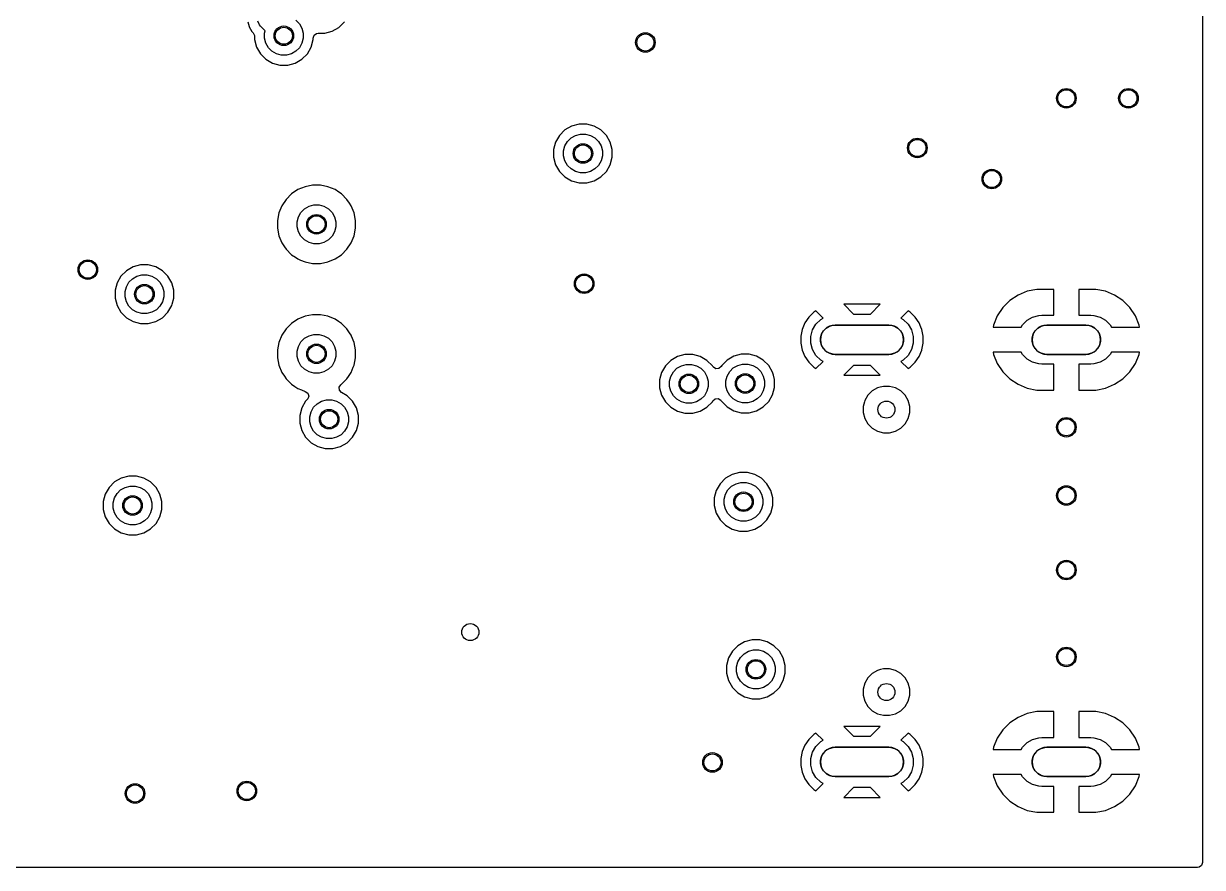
# Model space of a CAD drawing. Extents: x 3.9 to 7.48, y -4.89 to -2.91.
# Drawn here: x 6.529 to 7.478, y -4.887 to -4.207 of the extents above; entities that cross this region are included whole.
import ezdxf

# ---------------------------------------------------------------- set-up
doc = ezdxf.new("R2010")
doc.units = 0
doc.header["$MEASUREMENT"] = 0
doc.layers.add('BLACK', color=7, linetype='CONTINUOUS')

msp = doc.modelspace()

# ---------------------------------------------------------------- linework, layer by layer
at = {"layer": 'BLACK', "linetype": 'CONTINUOUS'}
for p, q in [((7.47826, -2.91183), (7.47826, -4.88321)), ((6.71878, -4.20831), (6.71761, -4.20548)), ((6.74811, -4.20464), (6.75101, -4.20754)), ((6.70956, -4.20602), (6.71051, -4.20955)), ((6.71051, -4.20955), (6.71064, -4.21003)), ((6.71064, -4.21003), (6.71271, -4.21362)), ((6.71271, -4.21362), (6.71271, -4.21362)), ((6.71271, -4.21362), (6.71271, -4.21362)), ((6.71271, -4.21362), (6.71374, -4.21465)), ((6.71374, -4.21465), (6.71483, -4.21679)), ((6.71976, -4.20951), (6.71878, -4.20831)), ((6.72342, -4.21316), (6.71976, -4.20951)), ((6.72291, -4.21507), (6.72342, -4.21316)), ((6.72291, -4.21919), (6.72291, -4.21507)), ((6.75101, -4.20754), (6.75307, -4.2111)), ((6.75307, -4.2111), (6.75413, -4.21507)), ((6.75413, -4.21507), (6.75413, -4.21919)), ((6.76486, -4.21529), (6.76606, -4.2151)), ((6.76606, -4.2151), (6.77148, -4.2151)), ((6.77148, -4.2151), (6.77749, -4.21348)), ((6.77148, -4.2151), (6.77148, -4.2151)), ((6.77749, -4.21348), (6.78288, -4.21037)), ((6.78288, -4.21037), (6.78728, -4.20597)), ((6.71483, -4.21679), (6.71488, -4.2174)), ((6.71488, -4.2174), (6.71488, -4.22024)), ((6.71488, -4.22024), (6.71649, -4.22626)), ((6.72397, -4.22316), (6.72291, -4.21919)), ((6.72603, -4.22672), (6.72397, -4.22316)), ((6.75307, -4.22316), (6.75101, -4.22672)), ((6.75413, -4.21919), (6.75307, -4.22316)), ((6.76055, -4.22626), (6.76216, -4.22024)), ((6.76216, -4.21899), (6.76291, -4.2167)), ((6.76216, -4.22024), (6.76216, -4.21899)), ((6.76291, -4.2167), (6.76486, -4.21529)), ((6.71649, -4.22626), (6.7196, -4.23165)), ((6.7196, -4.23165), (6.724, -4.23605)), ((6.72893, -4.22962), (6.72603, -4.22672)), ((6.73249, -4.23168), (6.72893, -4.22962)), ((6.73646, -4.23274), (6.73249, -4.23168)), ((6.74058, -4.23274), (6.73646, -4.23274)), ((6.74455, -4.23168), (6.74058, -4.23274)), ((6.74811, -4.22962), (6.74455, -4.23168)), ((6.75101, -4.22672), (6.74811, -4.22962)), ((6.75304, -4.23605), (6.75744, -4.23165)), ((6.75744, -4.23165), (6.76055, -4.22626)), ((6.724, -4.23605), (6.7294, -4.23916)), ((6.7294, -4.23916), (6.73541, -4.24077)), ((6.73541, -4.24077), (6.73541, -4.24077)), ((6.73541, -4.24077), (6.74163, -4.24077)), ((6.74163, -4.24077), (6.74765, -4.23916)), ((6.74163, -4.24077), (6.74163, -4.24077)), ((6.74765, -4.23916), (6.75304, -4.23605)), ((6.97026, -4.2899), (6.96487, -4.29301)), ((6.97627, -4.28828), (6.97026, -4.2899)), ((6.9825, -4.28828), (6.97627, -4.28828)), ((6.98851, -4.2899), (6.9825, -4.28828)), ((6.9939, -4.29301), (6.98851, -4.2899)), ((6.96047, -4.29741), (6.95735, -4.3028)), ((6.96487, -4.29301), (6.96047, -4.29741)), ((6.96689, -4.30234), (6.9698, -4.29943)), ((6.9698, -4.29943), (6.97336, -4.29738)), ((6.97336, -4.29738), (6.97733, -4.29631)), ((6.97733, -4.29631), (6.98144, -4.29631)), ((6.98144, -4.29631), (6.98541, -4.29738)), ((6.98541, -4.29738), (6.98897, -4.29943)), ((6.98897, -4.29943), (6.99188, -4.30234)), ((6.9983, -4.29741), (6.9939, -4.29301)), ((7.00141, -4.3028), (6.9983, -4.29741)), ((6.95735, -4.3028), (6.95574, -4.30881)), ((6.95574, -4.30881), (6.95574, -4.31504)), ((6.96377, -4.30987), (6.96483, -4.3059)), ((6.96377, -4.31398), (6.96377, -4.30987)), ((6.96483, -4.3059), (6.96689, -4.30234)), ((6.99188, -4.30234), (6.99393, -4.3059)), ((6.99393, -4.3059), (6.995, -4.30987)), ((6.995, -4.30987), (6.995, -4.31398)), ((7.00303, -4.30881), (7.00141, -4.3028)), ((7.00303, -4.31504), (7.00303, -4.30881)), ((6.95574, -4.31504), (6.95735, -4.32105)), ((6.96483, -4.31795), (6.96377, -4.31398)), ((6.96689, -4.32151), (6.96483, -4.31795)), ((6.99393, -4.31795), (6.99188, -4.32151)), ((6.995, -4.31398), (6.99393, -4.31795)), ((7.00141, -4.32105), (7.00303, -4.31504)), ((6.95735, -4.32105), (6.96047, -4.32644)), ((6.96047, -4.32644), (6.96487, -4.33084)), ((6.9698, -4.32442), (6.96689, -4.32151)), ((6.97336, -4.32648), (6.9698, -4.32442)), ((6.97733, -4.32754), (6.97336, -4.32648)), ((6.98144, -4.32754), (6.97733, -4.32754)), ((6.98541, -4.32648), (6.98144, -4.32754)), ((6.98897, -4.32442), (6.98541, -4.32648)), ((6.99188, -4.32151), (6.98897, -4.32442)), ((6.9939, -4.33084), (6.9983, -4.32644)), ((6.9983, -4.32644), (7.00141, -4.32105)), ((6.76171, -4.3375), (6.75562, -4.33871)), ((6.76792, -4.3375), (6.76171, -4.3375)), ((6.76171, -4.3375), (6.76171, -4.3375)), ((6.77401, -4.33871), (6.76792, -4.3375)), ((6.76792, -4.3375), (6.76792, -4.3375)), ((6.96487, -4.33084), (6.97026, -4.33396)), ((6.97026, -4.33396), (6.97627, -4.33557)), ((6.97627, -4.33557), (6.97627, -4.33557)), ((6.97627, -4.33557), (6.9825, -4.33557)), ((6.9825, -4.33557), (6.98851, -4.33396)), ((6.9825, -4.33557), (6.9825, -4.33557)), ((6.98851, -4.33396), (6.9939, -4.33084)), ((6.74473, -4.34453), (6.74034, -4.34892)), ((6.74989, -4.34108), (6.74473, -4.34453)), ((6.74473, -4.34453), (6.74473, -4.34453)), ((6.75562, -4.33871), (6.74989, -4.34108)), ((6.74989, -4.34108), (6.74989, -4.34108)), ((6.75562, -4.33871), (6.75562, -4.33871)), ((6.77974, -4.34108), (6.77401, -4.33871)), ((6.77975, -4.34108), (6.77974, -4.34108)), ((6.78285, -4.34316), (6.77975, -4.34108)), ((6.78491, -4.34453), (6.78285, -4.34316)), ((6.7893, -4.34892), (6.78491, -4.34453)), ((6.73689, -4.35408), (6.73451, -4.35982)), ((6.74034, -4.34892), (6.73689, -4.35408)), ((6.73689, -4.35408), (6.73689, -4.35408)), ((6.74034, -4.34892), (6.74034, -4.34892)), ((6.75232, -4.35943), (6.75523, -4.35652)), ((6.75523, -4.35652), (6.75879, -4.35446)), ((6.75879, -4.35446), (6.76276, -4.3534)), ((6.76276, -4.3534), (6.76687, -4.3534)), ((6.76687, -4.3534), (6.77084, -4.35446)), ((6.77084, -4.35446), (6.7744, -4.35652)), ((6.7744, -4.35652), (6.77731, -4.35943)), ((6.79135, -4.352), (6.7893, -4.34892)), ((6.79275, -4.35408), (6.79135, -4.352)), ((6.79512, -4.35982), (6.79275, -4.35408)), ((6.79275, -4.35408), (6.79275, -4.35408)), ((6.79275, -4.35408), (6.79275, -4.35408)), ((6.73451, -4.35982), (6.7333, -4.36591)), ((6.7333, -4.36591), (6.7333, -4.37212)), ((6.73451, -4.35982), (6.73451, -4.35982)), ((6.7492, -4.36696), (6.75027, -4.36299)), ((6.7492, -4.37107), (6.7492, -4.36696)), ((6.75027, -4.36299), (6.75232, -4.35943)), ((6.77731, -4.35943), (6.77937, -4.36299)), ((6.77937, -4.36299), (6.78043, -4.36696)), ((6.78043, -4.36696), (6.78043, -4.37107)), ((6.79633, -4.36591), (6.79512, -4.35982)), ((6.79633, -4.37212), (6.79633, -4.36591)), ((6.7333, -4.37212), (6.73451, -4.37821)), ((6.75027, -4.37504), (6.7492, -4.37107)), ((6.75232, -4.3786), (6.75027, -4.37504)), ((6.77937, -4.37504), (6.77731, -4.3786)), ((6.78043, -4.37107), (6.77937, -4.37504)), ((6.79512, -4.37821), (6.79633, -4.37212)), ((6.73451, -4.37821), (6.73451, -4.37821)), ((6.73451, -4.37821), (6.73689, -4.38394)), ((6.73689, -4.38394), (6.73689, -4.38394)), ((6.73689, -4.38394), (6.73896, -4.38705)), ((6.75523, -4.38151), (6.75232, -4.3786)), ((6.75879, -4.38356), (6.75523, -4.38151)), ((6.76276, -4.38463), (6.75879, -4.38356)), ((6.76687, -4.38463), (6.76276, -4.38463)), ((6.77084, -4.38356), (6.76687, -4.38463)), ((6.7744, -4.38151), (6.77084, -4.38356)), ((6.77731, -4.3786), (6.7744, -4.38151)), ((6.7893, -4.3891), (6.79275, -4.38394)), ((6.79275, -4.38394), (6.79512, -4.37821)), ((6.73896, -4.38705), (6.74034, -4.3891)), ((6.74034, -4.3891), (6.74473, -4.39349)), ((6.74473, -4.39349), (6.7478, -4.39555)), ((6.77974, -4.39694), (6.78491, -4.39349)), ((6.78491, -4.39349), (6.7893, -4.3891)), ((6.61711, -4.40328), (6.61172, -4.40639)), ((6.62312, -4.40167), (6.61711, -4.40328)), ((6.62935, -4.40167), (6.62312, -4.40167)), ((6.63536, -4.40328), (6.62935, -4.40167)), ((6.64075, -4.40639), (6.63536, -4.40328)), ((6.7478, -4.39555), (6.74989, -4.39694)), ((6.74989, -4.39694), (6.74989, -4.39694)), ((6.74989, -4.39694), (6.75201, -4.39782)), ((6.75201, -4.39782), (6.75562, -4.39932)), ((6.75562, -4.39932), (6.76171, -4.40053)), ((6.76171, -4.40053), (6.76171, -4.40053)), ((6.76171, -4.40053), (6.76792, -4.40053)), ((6.76792, -4.40053), (6.77401, -4.39932)), ((6.76792, -4.40053), (6.76792, -4.40053)), ((6.77401, -4.39932), (6.77974, -4.39694)), ((6.60732, -4.4108), (6.6042, -4.41619)), ((6.61172, -4.40639), (6.60732, -4.4108)), ((6.61374, -4.41573), (6.61665, -4.41282)), ((6.61665, -4.41282), (6.62021, -4.41076)), ((6.62021, -4.41076), (6.62418, -4.4097)), ((6.62418, -4.4097), (6.62829, -4.4097)), ((6.62829, -4.4097), (6.63226, -4.41076)), ((6.63226, -4.41076), (6.63582, -4.41282)), ((6.63582, -4.41282), (6.63873, -4.41573)), ((6.64515, -4.4108), (6.64075, -4.40639)), ((6.64826, -4.41619), (6.64515, -4.4108)), ((6.6042, -4.41619), (6.60259, -4.4222)), ((6.60259, -4.4222), (6.60259, -4.42842)), ((6.61062, -4.42326), (6.61168, -4.41929)), ((6.61062, -4.42737), (6.61062, -4.42326)), ((6.61168, -4.41929), (6.61374, -4.41573)), ((6.63873, -4.41573), (6.64078, -4.41929)), ((6.64078, -4.41929), (6.64185, -4.42326)), ((6.64185, -4.42326), (6.64185, -4.42737)), ((6.64988, -4.4222), (6.64826, -4.41619)), ((6.64988, -4.42842), (6.64988, -4.4222)), ((7.33716, -4.42299), (7.32978, -4.42605)), ((7.345, -4.42143), (7.33716, -4.42299)), ((7.35867, -4.42143), (7.345, -4.42143)), ((7.35867, -4.4423), (7.35867, -4.42143)), ((7.35867, -4.42143), (7.35867, -4.42143)), ((7.37867, -4.42143), (7.37867, -4.4423)), ((7.39235, -4.42143), (7.37867, -4.42143)), ((7.37867, -4.42143), (7.37867, -4.42143)), ((7.40019, -4.42299), (7.39235, -4.42143)), ((7.40757, -4.42605), (7.40019, -4.42299)), ((6.60259, -4.42842), (6.6042, -4.43444)), ((6.61168, -4.43134), (6.61062, -4.42737)), ((6.61374, -4.4349), (6.61168, -4.43134)), ((6.64078, -4.43134), (6.63873, -4.4349)), ((6.64185, -4.42737), (6.64078, -4.43134)), ((6.64826, -4.43444), (6.64853, -4.43344)), ((6.64853, -4.43344), (6.64988, -4.42842)), ((7.21873, -4.43344), (7.18948, -4.43344)), ((7.18948, -4.43344), (7.19736, -4.44132)), ((7.21086, -4.44132), (7.21873, -4.43344)), ((7.32314, -4.43049), (7.31749, -4.43614)), ((7.32978, -4.42605), (7.32314, -4.43049)), ((7.32314, -4.43049), (7.32314, -4.43049)), ((7.32978, -4.42605), (7.32978, -4.42605)), ((7.41421, -4.43049), (7.40757, -4.42605)), ((7.40757, -4.42605), (7.40757, -4.42605)), ((7.41986, -4.43614), (7.41421, -4.43049)), ((7.41421, -4.43049), (7.41421, -4.43049)), ((6.6042, -4.43444), (6.60732, -4.43983)), ((6.60732, -4.43983), (6.61172, -4.44423)), ((6.61665, -4.43781), (6.61374, -4.4349)), ((6.62021, -4.43986), (6.61665, -4.43781)), ((6.62418, -4.44093), (6.62021, -4.43986)), ((6.62829, -4.44093), (6.62418, -4.44093)), ((6.63226, -4.43986), (6.62829, -4.44093)), ((6.63582, -4.43781), (6.63226, -4.43986)), ((6.63873, -4.4349), (6.63582, -4.43781)), ((6.64075, -4.44423), (6.64515, -4.43983)), ((6.64515, -4.43983), (6.64826, -4.43444)), ((6.76171, -4.44183), (6.75562, -4.44304)), ((6.76792, -4.44183), (6.76171, -4.44183)), ((6.76171, -4.44183), (6.76171, -4.44183)), ((6.77401, -4.44304), (6.76792, -4.44183)), ((6.76792, -4.44183), (6.76792, -4.44183)), ((7.16524, -4.43981), (7.16127, -4.44379)), ((7.16691, -4.4387), (7.16524, -4.43981)), ((7.17272, -4.44451), (7.16691, -4.4387)), ((7.19736, -4.44132), (7.21086, -4.44132)), ((7.24131, -4.4387), (7.2355, -4.44451)), ((7.24297, -4.43981), (7.24131, -4.4387)), ((7.24695, -4.44379), (7.24297, -4.43981)), ((7.31305, -4.44278), (7.31, -4.45016)), ((7.31749, -4.43614), (7.31305, -4.44278)), ((7.31305, -4.44278), (7.31305, -4.44278)), ((7.31749, -4.43614), (7.31749, -4.43614)), ((7.34146, -4.4438), (7.34642, -4.44247)), ((7.34642, -4.44247), (7.34899, -4.4423)), ((7.34899, -4.4423), (7.35867, -4.4423)), ((7.37867, -4.4423), (7.38836, -4.4423)), ((7.38836, -4.4423), (7.39093, -4.44247)), ((7.39093, -4.44247), (7.39589, -4.4438)), ((7.4243, -4.44278), (7.41986, -4.43614)), ((7.41986, -4.43614), (7.41986, -4.43614)), ((7.42735, -4.45016), (7.4243, -4.44278)), ((7.4243, -4.44278), (7.4243, -4.44278)), ((6.61172, -4.44423), (6.61711, -4.44734)), ((6.61711, -4.44734), (6.62312, -4.44895)), ((6.62312, -4.44895), (6.62312, -4.44895)), ((6.62312, -4.44895), (6.62935, -4.44895)), ((6.62935, -4.44895), (6.63536, -4.44734)), ((6.62935, -4.44895), (6.62935, -4.44895)), ((6.63536, -4.44734), (6.64075, -4.44423)), ((6.74473, -4.44886), (6.74034, -4.45325)), ((6.74989, -4.44541), (6.74473, -4.44886)), ((6.74473, -4.44886), (6.74473, -4.44886)), ((6.75562, -4.44304), (6.74989, -4.44541)), ((6.74989, -4.44541), (6.74989, -4.44541)), ((6.75562, -4.44304), (6.75562, -4.44304)), ((6.77974, -4.44541), (6.77401, -4.44304)), ((6.77975, -4.44541), (6.77974, -4.44541)), ((6.78263, -4.44734), (6.77975, -4.44541)), ((6.78491, -4.44886), (6.78263, -4.44734)), ((6.7893, -4.45325), (6.78491, -4.44886)), ((7.15814, -4.44847), (7.15599, -4.45366)), ((7.16127, -4.44379), (7.15814, -4.44847)), ((7.15814, -4.44847), (7.15814, -4.44847)), ((7.16127, -4.44379), (7.16127, -4.44379)), ((7.16434, -4.45408), (7.16704, -4.4494)), ((7.16704, -4.4494), (7.17086, -4.44559)), ((7.17086, -4.44559), (7.17272, -4.44451)), ((7.17526, -4.45261), (7.17793, -4.45107)), ((7.17793, -4.45107), (7.18091, -4.45028)), ((7.18091, -4.45028), (7.18245, -4.45017)), ((7.18245, -4.45017), (7.22576, -4.45017)), ((7.22576, -4.45017), (7.2273, -4.45028)), ((7.2273, -4.45028), (7.23028, -4.45107)), ((7.23028, -4.45107), (7.23295, -4.45261)), ((7.2355, -4.44451), (7.23736, -4.44559)), ((7.23736, -4.44559), (7.24118, -4.4494)), ((7.24118, -4.4494), (7.24387, -4.45408)), ((7.25007, -4.44847), (7.24695, -4.44379)), ((7.24695, -4.44379), (7.24695, -4.44379)), ((7.25007, -4.44847), (7.25007, -4.44847)), ((7.25153, -4.45199), (7.25007, -4.44847)), ((7.25222, -4.45366), (7.25153, -4.45199)), ((7.31, -4.45016), (7.30963, -4.45199)), ((7.30963, -4.45199), (7.33223, -4.45199)), ((7.31, -4.45016), (7.31, -4.45016)), ((7.33223, -4.45199), (7.33337, -4.45)), ((7.33337, -4.45), (7.33701, -4.44637)), ((7.33701, -4.44637), (7.34146, -4.4438)), ((7.34574, -4.45261), (7.34841, -4.45107)), ((7.34841, -4.45107), (7.35139, -4.45028)), ((7.35139, -4.45028), (7.35293, -4.45017)), ((7.35293, -4.45017), (7.38442, -4.45017)), ((7.38442, -4.45017), (7.38596, -4.45028)), ((7.38596, -4.45028), (7.38894, -4.45107)), ((7.38894, -4.45107), (7.39161, -4.45261)), ((7.39589, -4.4438), (7.40034, -4.44637)), ((7.40034, -4.44637), (7.40398, -4.45)), ((7.40398, -4.45), (7.40512, -4.45199)), ((7.40512, -4.45199), (7.42772, -4.45199)), ((7.42772, -4.45199), (7.42735, -4.45016)), ((7.42735, -4.45016), (7.42735, -4.45016)), ((6.73689, -4.45842), (6.73451, -4.46415)), ((6.74034, -4.45325), (6.73689, -4.45842)), ((6.73689, -4.45842), (6.73689, -4.45842)), ((6.74034, -4.45325), (6.74034, -4.45325)), ((6.75232, -4.46376), (6.75523, -4.46085)), ((6.75523, -4.46085), (6.75879, -4.45879)), ((6.75879, -4.45879), (6.76276, -4.45773)), ((6.76276, -4.45773), (6.76687, -4.45773)), ((6.76687, -4.45773), (6.77084, -4.45879)), ((6.77084, -4.45879), (6.7744, -4.46085)), ((6.7744, -4.46085), (6.77731, -4.46376)), ((6.79135, -4.45633), (6.7893, -4.45325)), ((6.79275, -4.45842), (6.79135, -4.45633)), ((6.79275, -4.45842), (6.79275, -4.45842)), ((6.79306, -4.45917), (6.79275, -4.45842)), ((6.79275, -4.45842), (6.79275, -4.45842)), ((6.79512, -4.46415), (6.79306, -4.45917)), ((7.15599, -4.45366), (7.1549, -4.45917)), ((7.1549, -4.45917), (7.1549, -4.4648)), ((7.15599, -4.45366), (7.15599, -4.45366)), ((7.16295, -4.45929), (7.16434, -4.45408)), ((7.16295, -4.46468), (7.16295, -4.45929)), ((7.17074, -4.46044), (7.17154, -4.45747)), ((7.17074, -4.46353), (7.17074, -4.46044)), ((7.17154, -4.45747), (7.17308, -4.4548)), ((7.17308, -4.4548), (7.17526, -4.45261)), ((7.23295, -4.45261), (7.23513, -4.4548)), ((7.23513, -4.4548), (7.23667, -4.45747)), ((7.23667, -4.45747), (7.23747, -4.46044)), ((7.23747, -4.46044), (7.23747, -4.46353)), ((7.24387, -4.45408), (7.24527, -4.45929)), ((7.24527, -4.45929), (7.24527, -4.46468)), ((7.25225, -4.45379), (7.25222, -4.45366)), ((7.25222, -4.45366), (7.25222, -4.45366)), ((7.25332, -4.45917), (7.25225, -4.45379)), ((7.25225, -4.45379), (7.25225, -4.45379)), ((7.25332, -4.4648), (7.25332, -4.45917)), ((7.25332, -4.45917), (7.25332, -4.45917)), ((7.34122, -4.46044), (7.34201, -4.45747)), ((7.34122, -4.46353), (7.34122, -4.46044)), ((7.34201, -4.45747), (7.34356, -4.4548)), ((7.34356, -4.4548), (7.34574, -4.45261)), ((7.39161, -4.45261), (7.39379, -4.4548)), ((7.39379, -4.4548), (7.39533, -4.45747)), ((7.39533, -4.45747), (7.39613, -4.46044)), ((7.39613, -4.46044), (7.39613, -4.46353)), ((6.73451, -4.46415), (6.7333, -4.47024)), ((6.7333, -4.47024), (6.7333, -4.47645)), ((6.73451, -4.46415), (6.73451, -4.46415)), ((6.7492, -4.47129), (6.75027, -4.46732)), ((6.7492, -4.4754), (6.7492, -4.47129)), ((6.75027, -4.46732), (6.75232, -4.46376)), ((6.77731, -4.46376), (6.77937, -4.46732)), ((6.77937, -4.46732), (6.78043, -4.47129)), ((6.78043, -4.47129), (6.78043, -4.4754)), ((6.79633, -4.47024), (6.79512, -4.46415)), ((6.79633, -4.47645), (6.79633, -4.47024)), ((7.1549, -4.4648), (7.15599, -4.47031)), ((7.15599, -4.47031), (7.15599, -4.47031)), ((7.15599, -4.47031), (7.15814, -4.47551)), ((7.16434, -4.4699), (7.16295, -4.46468)), ((7.16704, -4.47457), (7.16434, -4.4699)), ((7.17154, -4.46651), (7.17074, -4.46353)), ((7.17308, -4.46918), (7.17154, -4.46651)), ((7.17526, -4.47136), (7.17308, -4.46918)), ((7.17793, -4.4729), (7.17526, -4.47136)), ((7.23295, -4.47136), (7.23028, -4.4729)), ((7.23513, -4.46918), (7.23295, -4.47136)), ((7.23667, -4.46651), (7.23513, -4.46918)), ((7.23747, -4.46353), (7.23667, -4.46651)), ((7.24387, -4.4699), (7.24118, -4.47457)), ((7.24527, -4.46468), (7.24387, -4.4699)), ((7.25007, -4.47551), (7.25222, -4.47031)), ((7.25222, -4.47031), (7.25225, -4.47018)), ((7.25222, -4.47031), (7.25222, -4.47031)), ((7.25225, -4.47018), (7.25332, -4.4648)), ((7.25225, -4.47018), (7.25225, -4.47018)), ((7.25332, -4.4648), (7.25332, -4.4648)), ((7.34201, -4.46651), (7.34122, -4.46353)), ((7.34356, -4.46918), (7.34201, -4.46651)), ((7.34574, -4.47136), (7.34356, -4.46918)), ((7.34841, -4.4729), (7.34574, -4.47136)), ((7.39161, -4.47136), (7.38894, -4.4729)), ((7.39379, -4.46918), (7.39161, -4.47136)), ((7.39533, -4.46651), (7.39379, -4.46918)), ((7.39613, -4.46353), (7.39533, -4.46651)), ((6.7333, -4.47645), (6.73451, -4.48254)), ((6.75027, -4.47937), (6.7492, -4.4754)), ((6.75232, -4.48293), (6.75027, -4.47937)), ((6.77937, -4.47937), (6.77731, -4.48293)), ((6.78043, -4.4754), (6.77937, -4.47937)), ((6.79512, -4.48254), (6.79633, -4.47645)), ((7.05016, -4.4786), (7.04576, -4.483)), ((7.05555, -4.47549), (7.05016, -4.4786)), ((7.06156, -4.47387), (7.05555, -4.47549)), ((7.06779, -4.47387), (7.06156, -4.47387)), ((7.0738, -4.47549), (7.06779, -4.47387)), ((7.07919, -4.4786), (7.0738, -4.47549)), ((7.08359, -4.483), (7.07919, -4.4786)), ((7.09553, -4.47833), (7.09113, -4.48273)), ((7.10092, -4.47522), (7.09553, -4.47833)), ((7.10693, -4.47361), (7.10092, -4.47522)), ((7.11316, -4.47361), (7.10693, -4.47361)), ((7.11917, -4.47522), (7.11316, -4.47361)), ((7.12456, -4.47833), (7.11917, -4.47522)), ((7.12896, -4.48273), (7.12456, -4.47833)), ((7.15814, -4.47551), (7.15814, -4.47551)), ((7.15814, -4.47551), (7.16127, -4.48018)), ((7.16127, -4.48018), (7.16127, -4.48018)), ((7.16127, -4.48018), (7.16524, -4.48416)), ((7.16691, -4.48527), (7.17272, -4.47946)), ((7.17086, -4.47838), (7.16704, -4.47457)), ((7.17272, -4.47946), (7.17086, -4.47838)), ((7.18091, -4.4737), (7.17793, -4.4729)), ((7.18245, -4.4738), (7.18091, -4.4737)), ((7.22576, -4.4738), (7.18245, -4.4738)), ((7.2273, -4.4737), (7.22576, -4.4738)), ((7.23028, -4.4729), (7.2273, -4.4737)), ((7.23736, -4.47838), (7.2355, -4.47946)), ((7.2355, -4.47946), (7.24131, -4.48527)), ((7.24118, -4.47457), (7.23736, -4.47838)), ((7.24297, -4.48416), (7.24695, -4.48018)), ((7.24695, -4.48018), (7.25007, -4.47551)), ((7.24695, -4.48018), (7.24695, -4.48018)), ((7.25007, -4.47551), (7.25007, -4.47551)), ((7.30963, -4.47199), (7.31, -4.47381)), ((7.33223, -4.47199), (7.30963, -4.47199)), ((7.31, -4.47381), (7.31, -4.47381)), ((7.31, -4.47381), (7.31305, -4.48119)), ((7.33337, -4.47397), (7.33223, -4.47199)), ((7.33701, -4.4776), (7.33337, -4.47397)), ((7.34146, -4.48017), (7.33701, -4.4776)), ((7.34642, -4.4815), (7.34146, -4.48017)), ((7.35139, -4.4737), (7.34841, -4.4729)), ((7.35293, -4.4738), (7.35139, -4.4737)), ((7.38442, -4.4738), (7.35293, -4.4738)), ((7.38596, -4.4737), (7.38442, -4.4738)), ((7.38894, -4.4729), (7.38596, -4.4737)), ((7.39589, -4.48017), (7.39093, -4.4815)), ((7.40034, -4.4776), (7.39589, -4.48017)), ((7.40398, -4.47397), (7.40034, -4.4776)), ((7.40512, -4.47199), (7.40398, -4.47397)), ((7.42772, -4.47199), (7.40512, -4.47199)), ((7.4243, -4.48119), (7.42735, -4.47381)), ((7.42735, -4.47381), (7.42772, -4.47199)), ((7.42735, -4.47381), (7.42735, -4.47381)), ((6.73451, -4.48254), (6.73451, -4.48254)), ((6.73451, -4.48254), (6.73689, -4.48827)), ((6.73689, -4.48827), (6.73689, -4.48827)), ((6.73689, -4.48827), (6.73896, -4.49138)), ((6.75523, -4.48584), (6.75232, -4.48293)), ((6.75879, -4.48789), (6.75523, -4.48584)), ((6.76276, -4.48896), (6.75879, -4.48789)), ((6.76687, -4.48896), (6.76276, -4.48896)), ((6.77084, -4.48789), (6.76687, -4.48896)), ((6.7744, -4.48584), (6.77084, -4.48789)), ((6.77731, -4.48293), (6.7744, -4.48584)), ((6.79052, -4.4916), (6.79275, -4.48827)), ((6.79275, -4.48827), (6.79443, -4.4842)), ((6.79275, -4.48827), (6.79275, -4.48827)), ((6.79443, -4.4842), (6.79512, -4.48254)), ((7.04264, -4.48839), (7.04103, -4.4944)), ((7.04576, -4.483), (7.04264, -4.48839)), ((7.05013, -4.49149), (7.05218, -4.48793)), ((7.05218, -4.48793), (7.05509, -4.48502)), ((7.05509, -4.48502), (7.05865, -4.48297)), ((7.05865, -4.48297), (7.06262, -4.4819)), ((7.06262, -4.4819), (7.06673, -4.4819)), ((7.06673, -4.4819), (7.0707, -4.48297)), ((7.0707, -4.48297), (7.07426, -4.48502)), ((7.07426, -4.48502), (7.07717, -4.48793)), ((7.07717, -4.48793), (7.07922, -4.49149)), ((7.08391, -4.48354), (7.08359, -4.483)), ((7.08439, -4.4842), (7.08391, -4.48354)), ((7.08647, -4.48541), (7.08439, -4.4842)), ((7.08887, -4.48516), (7.08647, -4.48541)), ((7.09066, -4.48354), (7.08887, -4.48516)), ((7.09113, -4.48273), (7.09066, -4.48354)), ((7.0955, -4.49122), (7.09755, -4.48766)), ((7.09755, -4.48766), (7.10046, -4.48476)), ((7.10046, -4.48476), (7.10402, -4.4827)), ((7.10402, -4.4827), (7.10799, -4.48164)), ((7.10799, -4.48164), (7.1121, -4.48164)), ((7.1121, -4.48164), (7.11607, -4.4827)), ((7.11607, -4.4827), (7.11963, -4.48476)), ((7.11963, -4.48476), (7.12254, -4.48766)), ((7.12254, -4.48766), (7.12459, -4.49122)), ((7.13208, -4.48812), (7.12896, -4.48273)), ((7.13272, -4.49053), (7.13208, -4.48812)), ((7.16524, -4.48416), (7.16524, -4.48416)), ((7.16524, -4.48416), (7.16691, -4.48527)), ((7.19736, -4.48265), (7.18948, -4.49053)), ((7.21086, -4.48265), (7.19736, -4.48265)), ((7.21873, -4.49053), (7.21086, -4.48265)), ((7.24131, -4.48527), (7.24297, -4.48416)), ((7.31305, -4.48119), (7.31305, -4.48119)), ((7.31305, -4.48119), (7.31749, -4.48784)), ((7.31749, -4.48784), (7.31749, -4.48784)), ((7.31749, -4.48784), (7.32314, -4.49348)), ((7.34899, -4.48167), (7.34642, -4.4815)), ((7.35867, -4.48167), (7.34899, -4.48167)), ((7.35867, -4.50254), (7.35867, -4.48167)), ((7.38836, -4.48167), (7.37867, -4.48167)), ((7.37867, -4.48167), (7.37867, -4.50254)), ((7.39093, -4.4815), (7.38836, -4.48167)), ((7.41421, -4.49348), (7.41986, -4.48784)), ((7.41986, -4.48784), (7.4243, -4.48119)), ((7.41986, -4.48784), (7.41986, -4.48784)), ((7.4243, -4.48119), (7.4243, -4.48119)), ((6.73896, -4.49138), (6.74034, -4.49343)), ((6.74034, -4.49343), (6.74473, -4.49782)), ((6.74473, -4.49782), (6.74745, -4.49964)), ((6.74745, -4.49964), (6.74989, -4.50127)), ((6.78313, -4.50034), (6.78433, -4.49826)), ((6.78433, -4.49826), (6.78477, -4.49791)), ((6.78477, -4.49791), (6.78491, -4.49782)), ((6.78491, -4.49782), (6.78833, -4.4944)), ((6.78833, -4.4944), (6.7893, -4.49343)), ((6.7893, -4.49343), (6.79052, -4.4916)), ((7.04103, -4.4944), (7.04103, -4.50063)), ((7.04906, -4.49546), (7.05013, -4.49149)), ((7.04906, -4.49957), (7.04906, -4.49546)), ((7.05013, -4.50354), (7.04906, -4.49957)), ((7.07922, -4.49149), (7.08029, -4.49546)), ((7.08029, -4.49957), (7.07922, -4.50354)), ((7.08029, -4.49546), (7.08029, -4.49957)), ((7.09443, -4.49519), (7.0955, -4.49122)), ((7.09443, -4.4993), (7.09443, -4.49519)), ((7.0955, -4.50328), (7.09443, -4.4993)), ((7.12459, -4.49122), (7.12566, -4.49519)), ((7.12566, -4.4993), (7.12459, -4.50328)), ((7.12566, -4.49519), (7.12566, -4.4993)), ((7.13369, -4.49414), (7.13272, -4.49053)), ((7.13369, -4.50036), (7.13369, -4.49414)), ((7.18948, -4.49053), (7.21873, -4.49053)), ((7.22133, -4.49956), (7.2187, -4.50027)), ((7.22626, -4.49956), (7.22133, -4.49956)), ((7.23102, -4.50084), (7.22626, -4.49956)), ((7.32314, -4.49348), (7.32314, -4.49348)), ((7.32314, -4.49348), (7.32978, -4.49792)), ((7.32978, -4.49792), (7.32978, -4.49792)), ((7.32978, -4.49792), (7.33716, -4.50098)), ((7.40019, -4.50098), (7.40757, -4.49792)), ((7.40757, -4.49792), (7.41421, -4.49348)), ((7.40757, -4.49792), (7.40757, -4.49792)), ((7.41421, -4.49348), (7.41421, -4.49348)), ((6.74989, -4.50127), (6.74989, -4.50127)), ((6.74989, -4.50127), (6.75261, -4.5024)), ((6.75261, -4.5024), (6.75562, -4.50365)), ((6.75562, -4.50365), (6.75562, -4.50365)), ((6.75562, -4.50365), (6.75577, -4.50369)), ((6.75577, -4.50369), (6.75775, -4.50507)), ((6.75775, -4.50507), (6.75854, -4.50735)), ((6.75854, -4.50735), (6.75784, -4.50965)), ((6.78338, -4.50274), (6.78313, -4.50034)), ((6.78499, -4.50453), (6.78338, -4.50274)), ((6.78948, -4.50712), (6.78499, -4.50453)), ((6.79389, -4.51153), (6.78948, -4.50712)), ((7.04103, -4.50063), (7.04264, -4.50664)), ((7.04264, -4.50664), (7.04576, -4.51203)), ((7.05218, -4.5071), (7.05013, -4.50354)), ((7.05509, -4.51001), (7.05218, -4.5071)), ((7.07717, -4.5071), (7.07426, -4.51001)), ((7.07922, -4.50354), (7.07717, -4.5071)), ((7.08585, -4.50961), (7.08825, -4.50936)), ((7.08825, -4.50936), (7.09033, -4.51056)), ((7.09755, -4.50684), (7.0955, -4.50328)), ((7.10046, -4.50974), (7.09755, -4.50684)), ((7.12254, -4.50684), (7.11963, -4.50974)), ((7.12459, -4.50328), (7.12254, -4.50684)), ((7.12896, -4.51177), (7.13208, -4.50637)), ((7.13208, -4.50637), (7.13369, -4.50036)), ((7.20881, -4.50679), (7.20635, -4.51106)), ((7.2123, -4.5033), (7.20881, -4.50679)), ((7.21657, -4.50084), (7.2123, -4.5033)), ((7.2187, -4.50027), (7.21657, -4.50084)), ((7.23529, -4.5033), (7.23102, -4.50084)), ((7.23877, -4.50679), (7.23529, -4.5033)), ((7.24124, -4.51106), (7.23877, -4.50679)), ((7.33716, -4.50098), (7.345, -4.50254)), ((7.345, -4.50254), (7.345, -4.50254)), ((7.345, -4.50254), (7.35867, -4.50254)), ((7.35867, -4.50254), (7.35867, -4.50254)), ((7.37867, -4.50254), (7.37867, -4.50254)), ((7.37867, -4.50254), (7.39235, -4.50254)), ((7.39235, -4.50254), (7.40019, -4.50098)), ((7.39235, -4.50254), (7.39235, -4.50254)), ((6.75294, -4.51692), (6.75133, -4.52293)), ((6.75605, -4.51153), (6.75294, -4.51692)), ((6.7574, -4.51018), (6.75605, -4.51153)), ((6.75605, -4.51153), (6.75605, -4.51153)), ((6.75605, -4.51153), (6.75605, -4.51153)), ((6.75784, -4.50965), (6.7574, -4.51018)), ((6.76042, -4.52002), (6.76247, -4.51645)), ((6.76247, -4.51645), (6.76538, -4.51355)), ((6.76538, -4.51355), (6.76894, -4.51149)), ((6.76894, -4.51149), (6.77291, -4.51043)), ((6.77291, -4.51043), (6.77702, -4.51043)), ((6.77702, -4.51043), (6.78099, -4.51149)), ((6.78099, -4.51149), (6.78455, -4.51355)), ((6.78455, -4.51355), (6.78746, -4.51645)), ((6.78746, -4.51645), (6.78952, -4.52002)), ((6.797, -4.51692), (6.79389, -4.51153)), ((6.79861, -4.52293), (6.797, -4.51692)), ((7.04576, -4.51203), (7.05016, -4.51643)), ((7.05016, -4.51643), (7.05555, -4.51955)), ((7.05865, -4.51207), (7.05509, -4.51001)), ((7.06262, -4.51313), (7.05865, -4.51207)), ((7.06673, -4.51313), (7.06262, -4.51313)), ((7.0707, -4.51207), (7.06673, -4.51313)), ((7.07426, -4.51001), (7.0707, -4.51207)), ((7.0738, -4.51955), (7.07919, -4.51643)), ((7.07919, -4.51643), (7.08359, -4.51203)), ((7.08359, -4.51203), (7.08406, -4.51122)), ((7.08406, -4.51122), (7.08585, -4.50961)), ((7.09033, -4.51056), (7.09081, -4.51122)), ((7.09081, -4.51122), (7.09113, -4.51177)), ((7.09113, -4.51177), (7.09553, -4.51617)), ((7.09553, -4.51617), (7.10092, -4.51928)), ((7.10402, -4.5118), (7.10046, -4.50974)), ((7.10799, -4.51286), (7.10402, -4.5118)), ((7.1121, -4.51286), (7.10799, -4.51286)), ((7.11607, -4.5118), (7.1121, -4.51286)), ((7.11963, -4.50974), (7.11607, -4.5118)), ((7.11917, -4.51928), (7.12456, -4.51617)), ((7.12456, -4.51617), (7.12491, -4.51582)), ((7.12491, -4.51582), (7.12896, -4.51177)), ((7.20609, -4.51203), (7.20507, -4.51582)), ((7.20507, -4.51582), (7.20507, -4.52075)), ((7.20635, -4.51106), (7.20609, -4.51203)), ((7.24251, -4.51582), (7.24124, -4.51106)), ((7.24251, -4.52075), (7.24251, -4.51582)), ((6.75133, -4.52293), (6.75133, -4.52915)), ((6.75935, -4.52399), (6.76042, -4.52002)), ((6.75935, -4.5281), (6.75935, -4.52399)), ((6.76042, -4.53207), (6.75935, -4.5281)), ((6.78952, -4.52002), (6.79058, -4.52399)), ((6.79058, -4.5281), (6.78952, -4.53207)), ((6.79058, -4.52399), (6.79058, -4.5281)), ((6.79861, -4.52915), (6.79861, -4.52293)), ((7.05555, -4.51955), (7.06156, -4.52116)), ((7.06156, -4.52116), (7.06156, -4.52116)), ((7.06156, -4.52116), (7.06779, -4.52116)), ((7.06779, -4.52116), (7.0738, -4.51955)), ((7.06779, -4.52116), (7.06779, -4.52116)), ((7.10092, -4.51928), (7.10693, -4.52089)), ((7.10693, -4.52089), (7.10693, -4.52089)), ((7.10693, -4.52089), (7.11316, -4.52089)), ((7.11316, -4.52089), (7.11917, -4.51928)), ((7.11316, -4.52089), (7.11316, -4.52089)), ((7.20507, -4.52075), (7.20635, -4.52551)), ((7.20635, -4.52551), (7.20881, -4.52978)), ((7.23877, -4.52978), (7.24124, -4.52551)), ((7.24124, -4.52551), (7.24251, -4.52075)), ((6.75133, -4.52915), (6.75294, -4.53517)), ((6.75294, -4.53517), (6.75605, -4.54056)), ((6.76247, -4.53563), (6.76042, -4.53207)), ((6.76538, -4.53854), (6.76247, -4.53563)), ((6.78746, -4.53563), (6.78455, -4.53854)), ((6.78952, -4.53207), (6.78746, -4.53563)), ((6.79389, -4.54056), (6.797, -4.53517)), ((6.797, -4.53517), (6.79861, -4.52915)), ((7.20881, -4.52978), (7.2123, -4.53326)), ((7.2123, -4.53326), (7.21657, -4.53573)), ((7.21657, -4.53573), (7.22133, -4.537)), ((7.22133, -4.537), (7.22133, -4.537)), ((7.22133, -4.537), (7.22626, -4.537)), ((7.22626, -4.537), (7.23102, -4.53573)), ((7.22626, -4.537), (7.22626, -4.537)), ((7.23102, -4.53573), (7.23529, -4.53326)), ((7.23529, -4.53326), (7.23877, -4.52978)), ((6.75605, -4.54056), (6.76045, -4.54496)), ((6.76045, -4.54496), (6.76584, -4.54807)), ((6.76894, -4.54059), (6.76538, -4.53854)), ((6.77291, -4.54165), (6.76894, -4.54059)), ((6.77702, -4.54165), (6.77291, -4.54165)), ((6.78099, -4.54059), (6.77702, -4.54165)), ((6.78455, -4.53854), (6.78099, -4.54059)), ((6.78409, -4.54807), (6.78948, -4.54496)), ((6.78948, -4.54496), (6.79389, -4.54056)), ((6.76584, -4.54807), (6.77185, -4.54968)), ((6.77185, -4.54968), (6.77185, -4.54968)), ((6.77185, -4.54968), (6.77808, -4.54968)), ((6.77808, -4.54968), (6.78409, -4.54807)), ((6.77808, -4.54968), (6.77808, -4.54968)), ((6.60755, -4.57349), (6.60216, -4.5766)), ((6.61356, -4.57188), (6.60755, -4.57349)), ((6.61979, -4.57188), (6.61356, -4.57188)), ((6.6258, -4.57349), (6.61979, -4.57188)), ((6.63119, -4.5766), (6.6258, -4.57349)), ((7.09416, -4.5736), (7.08976, -4.578)), ((7.09955, -4.57049), (7.09416, -4.5736)), ((7.10556, -4.56888), (7.09955, -4.57049)), ((7.11179, -4.56888), (7.10556, -4.56888)), ((7.1178, -4.57049), (7.11179, -4.56888)), ((7.12319, -4.5736), (7.1178, -4.57049)), ((7.12759, -4.578), (7.12319, -4.5736)), ((6.59776, -4.581), (6.59464, -4.58639)), ((6.60216, -4.5766), (6.59776, -4.581)), ((6.60418, -4.58593), (6.60709, -4.58302)), ((6.60709, -4.58302), (6.61065, -4.58097)), ((6.61065, -4.58097), (6.61462, -4.5799)), ((6.61462, -4.5799), (6.61873, -4.5799)), ((6.61873, -4.5799), (6.6227, -4.58097)), ((6.6227, -4.58097), (6.62626, -4.58302)), ((6.62626, -4.58302), (6.62917, -4.58593)), ((6.63559, -4.581), (6.63119, -4.5766)), ((6.63871, -4.58639), (6.63559, -4.581)), ((7.08664, -4.58339), (7.08503, -4.5894)), ((7.08976, -4.578), (7.08664, -4.58339)), ((7.09413, -4.58649), (7.09618, -4.58293)), ((7.09618, -4.58293), (7.09909, -4.58002)), ((7.09909, -4.58002), (7.10265, -4.57797)), ((7.10265, -4.57797), (7.10662, -4.5769)), ((7.10662, -4.5769), (7.11073, -4.5769)), ((7.11073, -4.5769), (7.1147, -4.57797)), ((7.1147, -4.57797), (7.11826, -4.58002)), ((7.11826, -4.58002), (7.12117, -4.58293)), ((7.12117, -4.58293), (7.12322, -4.58649)), ((7.13071, -4.58339), (7.12759, -4.578)), ((7.13232, -4.5894), (7.13071, -4.58339)), ((6.59464, -4.58639), (6.59303, -4.5924)), ((6.59303, -4.5924), (6.59303, -4.59863)), ((6.60106, -4.59346), (6.60213, -4.58949)), ((6.60106, -4.59757), (6.60106, -4.59346)), ((6.60213, -4.58949), (6.60418, -4.58593)), ((6.62917, -4.58593), (6.63122, -4.58949)), ((6.63122, -4.58949), (6.63229, -4.59346)), ((6.63229, -4.59346), (6.63229, -4.59757)), ((6.63951, -4.5894), (6.63871, -4.58639)), ((6.64032, -4.5924), (6.63951, -4.5894)), ((6.64032, -4.59863), (6.64032, -4.5924)), ((7.08503, -4.5894), (7.08503, -4.59563)), ((7.09306, -4.59046), (7.09413, -4.58649)), ((7.09306, -4.59457), (7.09306, -4.59046)), ((7.09413, -4.59854), (7.09306, -4.59457)), ((7.12322, -4.58649), (7.12429, -4.59046)), ((7.12429, -4.59457), (7.12322, -4.59854)), ((7.12429, -4.59046), (7.12429, -4.59457)), ((7.13232, -4.59563), (7.13232, -4.5894)), ((6.59303, -4.59863), (6.59464, -4.60464)), ((6.60213, -4.60154), (6.60106, -4.59757)), ((6.60418, -4.6051), (6.60213, -4.60154)), ((6.63122, -4.60154), (6.62917, -4.6051)), ((6.63229, -4.59757), (6.63122, -4.60154)), ((6.63871, -4.60464), (6.64032, -4.59863)), ((7.08503, -4.59563), (7.08664, -4.60164)), ((7.08664, -4.60164), (7.08976, -4.60703)), ((7.09618, -4.6021), (7.09413, -4.59854)), ((7.09909, -4.60501), (7.09618, -4.6021)), ((7.12117, -4.6021), (7.11826, -4.60501)), ((7.12322, -4.59854), (7.12117, -4.6021)), ((7.12759, -4.60703), (7.13071, -4.60164)), ((7.13071, -4.60164), (7.13232, -4.59563)), ((6.59464, -4.60464), (6.59776, -4.61003)), ((6.59776, -4.61003), (6.60216, -4.61443)), ((6.60709, -4.60801), (6.60418, -4.6051)), ((6.61065, -4.61007), (6.60709, -4.60801)), ((6.61462, -4.61113), (6.61065, -4.61007)), ((6.61873, -4.61113), (6.61462, -4.61113)), ((6.6227, -4.61007), (6.61873, -4.61113)), ((6.62626, -4.60801), (6.6227, -4.61007)), ((6.62917, -4.6051), (6.62626, -4.60801)), ((6.63119, -4.61443), (6.63559, -4.61003)), ((6.63559, -4.61003), (6.63871, -4.60464)), ((7.08976, -4.60703), (7.09416, -4.61143)), ((7.09416, -4.61143), (7.09955, -4.61455)), ((7.10265, -4.60707), (7.09909, -4.60501)), ((7.10662, -4.60813), (7.10265, -4.60707)), ((7.11073, -4.60813), (7.10662, -4.60813)), ((7.1147, -4.60707), (7.11073, -4.60813)), ((7.11826, -4.60501), (7.1147, -4.60707)), ((7.1178, -4.61455), (7.12319, -4.61143)), ((7.12319, -4.61143), (7.12759, -4.60703)), ((6.60216, -4.61443), (6.60755, -4.61755)), ((6.60755, -4.61755), (6.61356, -4.61916)), ((6.61356, -4.61916), (6.61356, -4.61916)), ((6.61356, -4.61916), (6.61979, -4.61916)), ((6.61979, -4.61916), (6.6258, -4.61755)), ((6.61979, -4.61916), (6.61979, -4.61916)), ((6.6258, -4.61755), (6.63119, -4.61443)), ((7.09955, -4.61455), (7.10556, -4.61616)), ((7.10556, -4.61616), (7.10556, -4.61616)), ((7.10556, -4.61616), (7.11179, -4.61616)), ((7.11179, -4.61616), (7.1178, -4.61455)), ((7.11179, -4.61616), (7.11179, -4.61616)), ((7.10416, -4.7086), (7.09976, -4.713)), ((7.10955, -4.70549), (7.10416, -4.7086)), ((7.11556, -4.70388), (7.10955, -4.70549)), ((7.12179, -4.70388), (7.11556, -4.70388)), ((7.1278, -4.70549), (7.12179, -4.70388)), ((7.13319, -4.7086), (7.1278, -4.70549)), ((7.13759, -4.713), (7.13319, -4.7086)), ((7.09976, -4.713), (7.09664, -4.71839)), ((7.10413, -4.72149), (7.10618, -4.71793)), ((7.10618, -4.71793), (7.10909, -4.71502)), ((7.10909, -4.71502), (7.11265, -4.71297)), ((7.11265, -4.71297), (7.11662, -4.7119)), ((7.11662, -4.7119), (7.12073, -4.7119)), ((7.12073, -4.7119), (7.1247, -4.71297)), ((7.1247, -4.71297), (7.12826, -4.71502)), ((7.12826, -4.71502), (7.13117, -4.71793)), ((7.13117, -4.71793), (7.13322, -4.72149)), ((7.14071, -4.71839), (7.13759, -4.713)), ((7.09664, -4.71839), (7.09503, -4.7244)), ((7.09503, -4.7244), (7.09503, -4.73063)), ((7.10306, -4.72546), (7.10413, -4.72149)), ((7.10306, -4.72957), (7.10306, -4.72546)), ((7.13322, -4.72149), (7.13429, -4.72546)), ((7.13429, -4.72546), (7.13429, -4.72957)), ((7.14232, -4.7244), (7.14071, -4.71839)), ((7.14232, -4.73063), (7.14232, -4.7244)), ((7.21899, -4.72775), (7.21657, -4.7284)), ((7.22133, -4.72712), (7.21899, -4.72775)), ((7.22626, -4.72712), (7.22133, -4.72712)), ((7.23102, -4.7284), (7.22626, -4.72712)), ((7.09503, -4.73063), (7.09664, -4.73664)), ((7.09664, -4.73664), (7.09976, -4.74203)), ((7.10413, -4.73354), (7.10306, -4.72957)), ((7.10618, -4.7371), (7.10413, -4.73354)), ((7.10909, -4.74001), (7.10618, -4.7371)), ((7.13117, -4.7371), (7.12826, -4.74001)), ((7.13322, -4.73354), (7.13117, -4.7371)), ((7.13429, -4.72957), (7.13322, -4.73354)), ((7.13759, -4.74203), (7.14071, -4.73664)), ((7.14071, -4.73664), (7.14232, -4.73063)), ((7.20881, -4.73435), (7.20635, -4.73862)), ((7.2123, -4.73086), (7.20881, -4.73435)), ((7.21657, -4.7284), (7.2123, -4.73086)), ((7.23529, -4.73086), (7.23102, -4.7284)), ((7.23877, -4.73435), (7.23529, -4.73086)), ((7.24124, -4.73862), (7.23877, -4.73435)), ((7.09976, -4.74203), (7.10416, -4.74643)), ((7.10416, -4.74643), (7.10955, -4.74955)), ((7.11265, -4.74207), (7.10909, -4.74001)), ((7.11662, -4.74313), (7.11265, -4.74207)), ((7.12073, -4.74313), (7.11662, -4.74313)), ((7.1247, -4.74207), (7.12073, -4.74313)), ((7.12826, -4.74001), (7.1247, -4.74207)), ((7.1278, -4.74955), (7.13319, -4.74643)), ((7.13319, -4.74643), (7.13625, -4.74338)), ((7.13625, -4.74338), (7.13759, -4.74203)), ((7.20635, -4.73862), (7.20507, -4.74338)), ((7.20507, -4.74338), (7.20507, -4.74831)), ((7.20635, -4.73862), (7.20635, -4.73862)), ((7.24251, -4.74338), (7.24124, -4.73862)), ((7.24251, -4.74831), (7.24251, -4.74338)), ((7.10955, -4.74955), (7.11556, -4.75116)), ((7.11556, -4.75116), (7.11556, -4.75116)), ((7.11556, -4.75116), (7.12179, -4.75116)), ((7.12179, -4.75116), (7.1278, -4.74955)), ((7.12179, -4.75116), (7.12179, -4.75116)), ((7.20507, -4.74831), (7.20635, -4.75307)), ((7.20635, -4.75307), (7.20881, -4.75734)), ((7.23877, -4.75734), (7.24124, -4.75307)), ((7.24124, -4.75307), (7.24251, -4.74831)), ((7.20881, -4.75734), (7.2123, -4.76082)), ((7.2123, -4.76082), (7.21657, -4.76329)), ((7.21657, -4.76329), (7.22133, -4.76456)), ((7.22133, -4.76456), (7.22133, -4.76456)), ((7.22133, -4.76456), (7.22626, -4.76456)), ((7.22626, -4.76456), (7.23102, -4.76329)), ((7.22626, -4.76456), (7.22626, -4.76456)), ((7.23102, -4.76329), (7.23529, -4.76082)), ((7.23529, -4.76082), (7.23877, -4.75734)), ((7.33716, -4.76315), (7.32978, -4.76621)), ((7.345, -4.76159), (7.33716, -4.76315)), ((7.35867, -4.76159), (7.345, -4.76159)), ((7.35867, -4.78246), (7.35867, -4.76159)), ((7.35867, -4.76159), (7.35867, -4.76159)), ((7.37867, -4.76159), (7.37867, -4.78246)), ((7.39235, -4.76159), (7.37867, -4.76159)), ((7.37867, -4.76159), (7.37867, -4.76159)), ((7.40019, -4.76315), (7.39235, -4.76159)), ((7.40757, -4.76621), (7.40019, -4.76315)), ((7.21873, -4.7736), (7.18948, -4.7736)), ((7.18948, -4.7736), (7.19736, -4.78147)), ((7.21086, -4.78147), (7.21873, -4.7736)), ((7.32314, -4.77064), (7.31749, -4.77629)), ((7.32978, -4.76621), (7.32314, -4.77064)), ((7.32314, -4.77064), (7.32314, -4.77064)), ((7.32978, -4.76621), (7.32978, -4.76621)), ((7.41421, -4.77064), (7.40757, -4.76621)), ((7.40757, -4.76621), (7.40757, -4.76621)), ((7.41986, -4.77629), (7.41421, -4.77064)), ((7.41421, -4.77064), (7.41421, -4.77064)), ((7.16127, -4.78395), (7.15814, -4.78862)), ((7.16524, -4.77997), (7.16127, -4.78395)), ((7.16127, -4.78395), (7.16127, -4.78395)), ((7.16691, -4.77886), (7.16524, -4.77997)), ((7.17272, -4.78467), (7.16691, -4.77886)), ((7.17086, -4.78574), (7.17272, -4.78467)), ((7.19736, -4.78147), (7.21086, -4.78147)), ((7.24131, -4.77886), (7.2355, -4.78467)), ((7.2355, -4.78467), (7.23736, -4.78574)), ((7.24297, -4.77997), (7.24131, -4.77886)), ((7.24695, -4.78395), (7.24297, -4.77997)), ((7.25007, -4.78862), (7.24695, -4.78395)), ((7.24695, -4.78395), (7.24695, -4.78395)), ((7.31305, -4.78293), (7.31, -4.79031)), ((7.31749, -4.77629), (7.31305, -4.78293)), ((7.31305, -4.78293), (7.31305, -4.78293)), ((7.31749, -4.77629), (7.31749, -4.77629)), ((7.33701, -4.78653), (7.34146, -4.78396)), ((7.34146, -4.78396), (7.34642, -4.78263)), ((7.34642, -4.78263), (7.34899, -4.78246)), ((7.34899, -4.78246), (7.35867, -4.78246)), ((7.37867, -4.78246), (7.38836, -4.78246)), ((7.38836, -4.78246), (7.39093, -4.78263)), ((7.39093, -4.78263), (7.39589, -4.78396)), ((7.39589, -4.78396), (7.40034, -4.78653)), ((7.4243, -4.78293), (7.41986, -4.77629)), ((7.41986, -4.77629), (7.41986, -4.77629)), ((7.42735, -4.79031), (7.4243, -4.78293)), ((7.4243, -4.78293), (7.4243, -4.78293)), ((7.15599, -4.79382), (7.1549, -4.79933)), ((7.15814, -4.78862), (7.15599, -4.79382)), ((7.15599, -4.79382), (7.15599, -4.79382)), ((7.15814, -4.78862), (7.15814, -4.78862)), ((7.16295, -4.79944), (7.16434, -4.79423)), ((7.16434, -4.79423), (7.16704, -4.78956)), ((7.16704, -4.78956), (7.17086, -4.78574)), ((7.17308, -4.79495), (7.17526, -4.79277)), ((7.17526, -4.79277), (7.17793, -4.79123)), ((7.17793, -4.79123), (7.18091, -4.79043)), ((7.18091, -4.79043), (7.18245, -4.79033)), ((7.18245, -4.79033), (7.22576, -4.79033)), ((7.22576, -4.79033), (7.2273, -4.79043)), ((7.2273, -4.79043), (7.23028, -4.79123)), ((7.23028, -4.79123), (7.23295, -4.79277)), ((7.23295, -4.79277), (7.23513, -4.79495)), ((7.23736, -4.78574), (7.24118, -4.78956)), ((7.24118, -4.78956), (7.24387, -4.79423)), ((7.24387, -4.79423), (7.24527, -4.79944)), ((7.25007, -4.78862), (7.25007, -4.78862)), ((7.25153, -4.79214), (7.25007, -4.78862)), ((7.25222, -4.79382), (7.25153, -4.79214)), ((7.25225, -4.79395), (7.25222, -4.79382)), ((7.25222, -4.79382), (7.25222, -4.79382)), ((7.25332, -4.79933), (7.25225, -4.79395)), ((7.25225, -4.79395), (7.25225, -4.79395)), ((7.31, -4.79031), (7.30963, -4.79214)), ((7.30963, -4.79214), (7.33223, -4.79214)), ((7.31, -4.79031), (7.31, -4.79031)), ((7.33223, -4.79214), (7.33337, -4.79016)), ((7.33337, -4.79016), (7.33701, -4.78653)), ((7.34356, -4.79495), (7.34574, -4.79277)), ((7.34574, -4.79277), (7.34841, -4.79123)), ((7.34841, -4.79123), (7.35139, -4.79043)), ((7.35139, -4.79043), (7.35293, -4.79033)), ((7.35293, -4.79033), (7.38442, -4.79033)), ((7.38442, -4.79033), (7.38596, -4.79043)), ((7.38596, -4.79043), (7.38894, -4.79123)), ((7.38894, -4.79123), (7.39161, -4.79277)), ((7.39161, -4.79277), (7.39379, -4.79495)), ((7.40034, -4.78653), (7.40398, -4.79016)), ((7.40398, -4.79016), (7.40512, -4.79214)), ((7.40512, -4.79214), (7.42772, -4.79214)), ((7.42772, -4.79214), (7.42735, -4.79031)), ((7.42735, -4.79031), (7.42735, -4.79031)), ((7.1549, -4.79933), (7.1549, -4.80495)), ((7.16295, -4.80484), (7.16295, -4.79944)), ((7.17074, -4.8006), (7.17154, -4.79762)), ((7.17074, -4.80368), (7.17074, -4.8006)), ((7.17154, -4.80666), (7.17074, -4.80368)), ((7.17154, -4.79762), (7.17308, -4.79495)), ((7.23513, -4.79495), (7.23667, -4.79762)), ((7.23667, -4.79762), (7.23747, -4.8006)), ((7.23747, -4.80368), (7.23667, -4.80666)), ((7.23747, -4.8006), (7.23747, -4.80368)), ((7.24527, -4.79944), (7.24527, -4.80484)), ((7.25332, -4.80495), (7.25332, -4.79933)), ((7.25332, -4.79933), (7.25332, -4.79933)), ((7.34122, -4.8006), (7.34201, -4.79762)), ((7.34122, -4.80368), (7.34122, -4.8006)), ((7.34201, -4.80666), (7.34122, -4.80368)), ((7.34201, -4.79762), (7.34356, -4.79495)), ((7.39379, -4.79495), (7.39533, -4.79762)), ((7.39533, -4.79762), (7.39613, -4.8006)), ((7.39613, -4.80368), (7.39533, -4.80666)), ((7.39613, -4.8006), (7.39613, -4.80368)), ((7.1549, -4.80495), (7.15599, -4.81047)), ((7.15599, -4.81047), (7.15599, -4.81047)), ((7.15599, -4.81047), (7.15814, -4.81566)), ((7.16434, -4.81005), (7.16295, -4.80484)), ((7.16704, -4.81473), (7.16434, -4.81005)), ((7.17308, -4.80933), (7.17154, -4.80666)), ((7.17526, -4.81151), (7.17308, -4.80933)), ((7.17793, -4.81305), (7.17526, -4.81151)), ((7.18091, -4.81385), (7.17793, -4.81305)), ((7.23028, -4.81305), (7.2273, -4.81385)), ((7.23295, -4.81151), (7.23028, -4.81305)), ((7.23513, -4.80933), (7.23295, -4.81151)), ((7.23667, -4.80666), (7.23513, -4.80933)), ((7.24387, -4.81005), (7.24118, -4.81473)), ((7.24527, -4.80484), (7.24387, -4.81005)), ((7.25007, -4.81566), (7.25222, -4.81047)), ((7.25222, -4.81047), (7.25225, -4.81033)), ((7.25222, -4.81047), (7.25222, -4.81047)), ((7.25225, -4.81033), (7.25332, -4.80495)), ((7.25225, -4.81033), (7.25225, -4.81033)), ((7.25332, -4.80495), (7.25332, -4.80495)), ((7.30963, -4.81214), (7.31, -4.81397)), ((7.33223, -4.81214), (7.30963, -4.81214)), ((7.33337, -4.81413), (7.33223, -4.81214)), ((7.34356, -4.80933), (7.34201, -4.80666)), ((7.34574, -4.81151), (7.34356, -4.80933)), ((7.34841, -4.81305), (7.34574, -4.81151)), ((7.35139, -4.81385), (7.34841, -4.81305)), ((7.38894, -4.81305), (7.38596, -4.81385)), ((7.39161, -4.81151), (7.38894, -4.81305)), ((7.39379, -4.80933), (7.39161, -4.81151)), ((7.39533, -4.80666), (7.39379, -4.80933)), ((7.40512, -4.81214), (7.40398, -4.81413)), ((7.42772, -4.81214), (7.40512, -4.81214)), ((7.42735, -4.81397), (7.42772, -4.81214)), ((7.15814, -4.81566), (7.15814, -4.81566)), ((7.15814, -4.81566), (7.16127, -4.82034)), ((7.16127, -4.82034), (7.16127, -4.82034)), ((7.16127, -4.82034), (7.16524, -4.82431)), ((7.16691, -4.82542), (7.17272, -4.81961)), ((7.17086, -4.81854), (7.16704, -4.81473)), ((7.17272, -4.81961), (7.17086, -4.81854)), ((7.18245, -4.81395), (7.18091, -4.81385)), ((7.22576, -4.81395), (7.18245, -4.81395)), ((7.2273, -4.81385), (7.22576, -4.81395)), ((7.23736, -4.81854), (7.2355, -4.81961)), ((7.2355, -4.81961), (7.24131, -4.82542)), ((7.24118, -4.81473), (7.23736, -4.81854)), ((7.24297, -4.82431), (7.24695, -4.82034)), ((7.24695, -4.82034), (7.25007, -4.81566)), ((7.24695, -4.82034), (7.24695, -4.82034)), ((7.25007, -4.81566), (7.25007, -4.81566)), ((7.31, -4.81397), (7.31, -4.81397)), ((7.31, -4.81397), (7.31305, -4.82135)), ((7.31305, -4.82135), (7.31305, -4.82135)), ((7.31305, -4.82135), (7.31749, -4.82799)), ((7.33701, -4.81776), (7.33337, -4.81413)), ((7.34146, -4.82033), (7.33701, -4.81776)), ((7.34642, -4.82166), (7.34146, -4.82033)), ((7.34899, -4.82183), (7.34642, -4.82166)), ((7.35867, -4.82183), (7.34899, -4.82183)), ((7.35293, -4.81395), (7.35139, -4.81385)), ((7.38442, -4.81395), (7.35293, -4.81395)), ((7.35867, -4.84269), (7.35867, -4.82183)), ((7.38836, -4.82183), (7.37867, -4.82183)), ((7.37867, -4.82183), (7.37867, -4.84269)), ((7.38596, -4.81385), (7.38442, -4.81395)), ((7.39093, -4.82166), (7.38836, -4.82183)), ((7.39589, -4.82033), (7.39093, -4.82166)), ((7.40034, -4.81776), (7.39589, -4.82033)), ((7.40398, -4.81413), (7.40034, -4.81776)), ((7.41986, -4.82799), (7.4243, -4.82135)), ((7.4243, -4.82135), (7.42735, -4.81397)), ((7.4243, -4.82135), (7.4243, -4.82135)), ((7.42735, -4.81397), (7.42735, -4.81397)), ((7.16524, -4.82431), (7.16524, -4.82431)), ((7.16524, -4.82431), (7.16691, -4.82542)), ((7.19736, -4.82281), (7.18948, -4.83069)), ((7.18948, -4.83069), (7.21873, -4.83069)), ((7.21086, -4.82281), (7.19736, -4.82281)), ((7.21873, -4.83069), (7.21086, -4.82281)), ((7.24131, -4.82542), (7.24297, -4.82431)), ((7.31749, -4.82799), (7.31749, -4.82799)), ((7.31749, -4.82799), (7.32314, -4.83364)), ((7.41421, -4.83364), (7.41986, -4.82799)), ((7.41986, -4.82799), (7.41986, -4.82799)), ((7.32314, -4.83364), (7.32314, -4.83364)), ((7.32314, -4.83364), (7.32978, -4.83808)), ((7.32978, -4.83808), (7.32978, -4.83808)), ((7.32978, -4.83808), (7.33716, -4.84114)), ((7.33716, -4.84114), (7.345, -4.84269)), ((7.39235, -4.84269), (7.40019, -4.84114)), ((7.40019, -4.84114), (7.40757, -4.83808)), ((7.40757, -4.83808), (7.41421, -4.83364)), ((7.40757, -4.83808), (7.40757, -4.83808)), ((7.41421, -4.83364), (7.41421, -4.83364)), ((7.345, -4.84269), (7.345, -4.84269)), ((7.345, -4.84269), (7.35867, -4.84269)), ((7.35867, -4.84269), (7.35867, -4.84269)), ((7.37867, -4.84269), (7.37867, -4.84269)), ((7.37867, -4.84269), (7.39235, -4.84269)), ((7.39235, -4.84269), (7.39235, -4.84269)), ((7.47436, -4.8871), (3.90299, -4.8871)), ((7.47557, -4.88691), (7.47436, -4.8871)), ((7.47752, -4.8855), (7.47557, -4.88691)), ((7.47826, -4.88321), (7.47752, -4.8855))]:
    msp.add_line(p, q, dxfattribs=at)
at = {"layer": 'BLACK'}
for centre, radius in [((6.73852, -4.21713), 0.00787), ((7.02967, -4.22252), 0.00787), ((7.36867, -4.26752), 0.00787), ((7.41867, -4.26752), 0.00787), ((7.24867, -4.30752), 0.00787), ((6.97938, -4.31193), 0.00787), ((7.30867, -4.33252), 0.00787), ((6.76482, -4.36901), 0.00787), ((6.58067, -4.40552), 0.00787), ((6.98034, -4.41686), 0.00787), ((6.62623, -4.42531), 0.00787), ((6.76482, -4.47334), 0.00787), ((7.06468, -4.49752), 0.00787), ((7.11005, -4.49725), 0.00787), ((6.77497, -4.52604), 0.00787), ((7.22379, -4.51828), 0.00689), ((7.22379, -4.51828), 0.00689), ((7.36867, -4.53252), 0.00787), ((7.10867, -4.59252), 0.00787), ((7.36867, -4.58752), 0.00787), ((6.61667, -4.59552), 0.00787), ((7.36867, -4.64752), 0.00787), ((6.88867, -4.69752), 0.00689), ((7.36867, -4.71752), 0.00787), ((7.11867, -4.72752), 0.00787), ((7.22379, -4.74584), 0.00689), ((7.22379, -4.74584), 0.00689), ((7.08367, -4.80252), 0.00787), ((6.61867, -4.82752), 0.00787), ((6.70867, -4.82552), 0.00787)]:
    msp.add_circle(centre, radius, dxfattribs=at)
at = {"layer": 'WHITE', "linetype": 'CONTINUOUS'}
for p, q in [((7.22576, -4.45017), (7.18245, -4.45017)), ((7.38442, -4.45017), (7.35293, -4.45017)), ((7.18245, -4.4738), (7.22576, -4.4738)), ((7.35293, -4.4738), (7.38442, -4.4738)), ((7.22576, -4.79033), (7.18245, -4.79033)), ((7.38442, -4.79033), (7.35293, -4.79033)), ((7.18245, -4.81395), (7.22576, -4.81395)), ((7.35293, -4.81395), (7.38442, -4.81395))]:
    msp.add_line(p, q, dxfattribs=at)
at = {"layer": 'WHITE'}
for centre in [(6.73852, -4.21713), (7.02967, -4.22252), (7.36867, -4.26752), (7.41867, -4.26752), (6.97938, -4.31193), (7.24867, -4.30752), (7.30867, -4.33252), (6.76482, -4.36901), (6.58067, -4.40552), (6.98034, -4.41686), (6.62623, -4.42531), (6.76482, -4.47334), (7.11005, -4.49725), (7.06468, -4.49752), (6.77497, -4.52604), (7.36867, -4.53252), (7.36867, -4.58752), (6.61667, -4.59552), (7.10867, -4.59252), (7.36867, -4.64752), (6.88867, -4.69752), (7.36867, -4.71752), (7.11867, -4.72752), (7.08367, -4.80252), (6.61867, -4.82752), (6.70867, -4.82552)]:
    msp.add_circle(centre, 0.00689, dxfattribs=at)
for centre, start, end in [((7.18245, -4.46199), 90, 270), ((7.22576, -4.46199), 270, 450), ((7.35293, -4.46199), 90, 270), ((7.38442, -4.46199), 270, 450), ((7.18245, -4.80214), 90, 270), ((7.22576, -4.80214), 270, 450), ((7.35293, -4.80214), 90, 270), ((7.38442, -4.80214), 270, 450)]:
    msp.add_arc(centre, 0.01181, start, end, dxfattribs=at)

doc.saveas('drawing.dxf')
